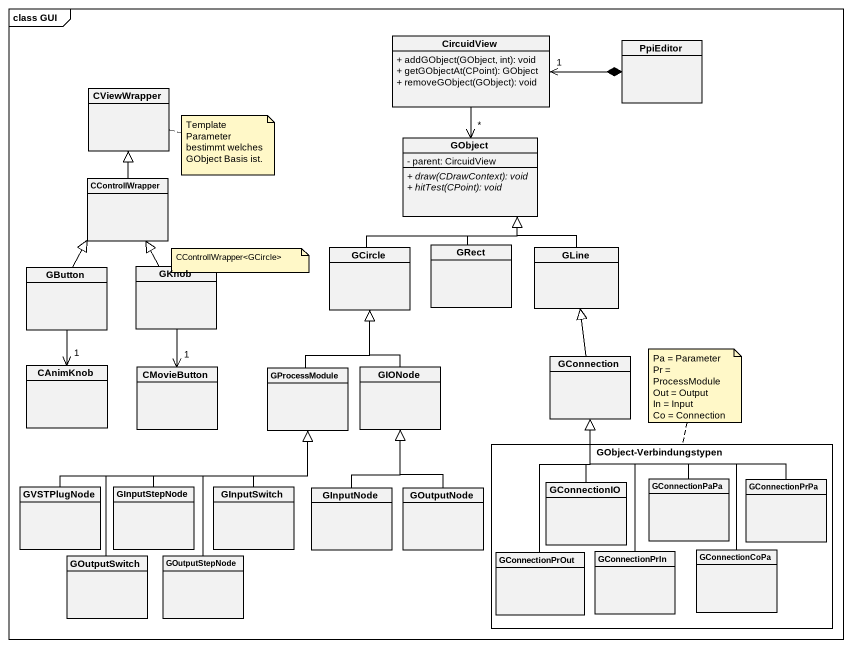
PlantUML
@startuml
mainframe class GUI
hide circle
hide empty members
skinparam classAttributeIconSize 0
class CircuidView {
  + addGObject(GObject, int): void
  + getGObjectAt(CPoint): GObject
  + removeGObject(GObject): void
}
class PpiEditor
class CViewWrapper
class GObject {
  - parent: CircuidView
  {abstract} + draw(CDrawContext): void
  {abstract} + hitTest(CPoint): void
}
class CControllWrapper
class GCircle
class GRect
class GLine
class GButton
class GKnob
class CAnimKnob
class CMovieButton
class GProcessModule
class GIONode
class GConnection
rectangle "GObject-Verbindungstypen" as GObject_Verbindungstypen {
  class GConnectionIO
  class GConnectionPaPa
  class GConnectionPrPa
  class GConnectionPrOut
  class GConnectionPrIn
  class GConnectionCoPa
}
class GVSTPlugNode
class GInputStepNode
class GInputSwitch
class GInputNode
class GOutputNode
class GOutputSwitch
class GOutputStepNode
CircuidView "1" <-right-* PpiEditor
CircuidView --> "*" GObject
CControllWrapper -up-|> CViewWrapper
GCircle -up-|> GObject
GRect -up-|> GObject
GLine -up-|> GObject
GButton -up-|> CControllWrapper
GButton --> "1" CAnimKnob
GKnob -up-|> CControllWrapper
GKnob --> "1" CMovieButton
GProcessModule -up-|> GCircle
GIONode -up-|> GCircle
GConnection -up-|> GLine
GVSTPlugNode -right-|> GProcessModule
GInputStepNode -up-|> GProcessModule
GInputSwitch -up-|> GProcessModule
GInputNode -up-|> GIONode
GOutputNode -up-|> GIONode
GConnectionIO -up-|> GConnection
GConnectionPaPa -up-|> GConnection
GConnectionPrPa -up-|> GConnection
GOutputSwitch -up-|> GProcessModule
GOutputStepNode -up-|> GProcessModule
GConnectionPrOut -up-|> GConnection
GConnectionPrIn -up-|> GConnection
GConnectionCoPa -up-|> GConnection
note right of CViewWrapper : Template Parameter bestimmt welches GObject Basis ist.
note as N2
  CControllWrapper<GCircle>
end note
note top of GObject_Verbindungstypen
  Pa = Parameter
  Pr = ProcessModule
  Out = Output
  In = Input
  Co = Connection
end note
@enduml
